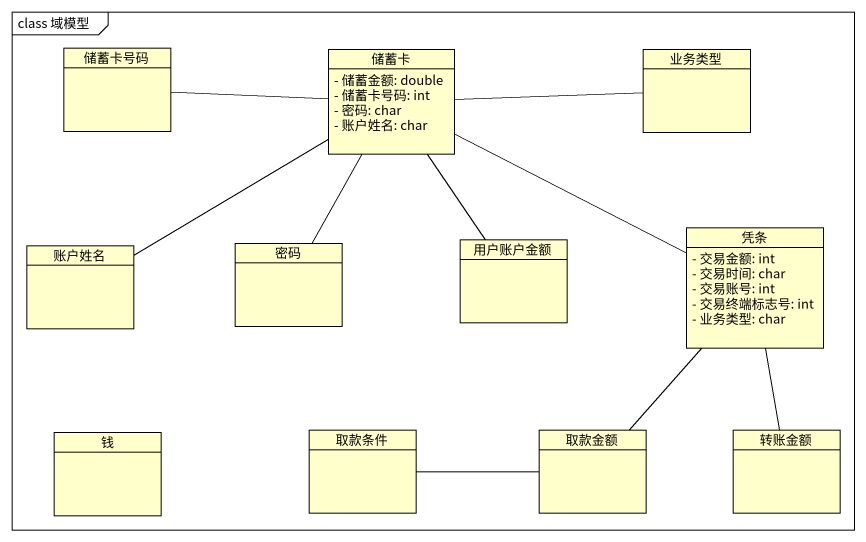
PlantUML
@startuml
mainframe class 域模型
hide circle
hide empty members
skinparam classAttributeIconSize 0
class 储蓄卡号码
class 储蓄卡 {
  - 储蓄金额: double
  - 储蓄卡号码: int
  - 密码: char
  - 账户姓名: char
}
class 业务类型
class 账户姓名
class 密码
class 用户账户金额
class 凭条 {
  - 交易金额: int
  - 交易时间: char
  - 交易账号: int
  - 交易终端标志号: int
  - 业务类型: char
}
class 钱
class 取款条件
class 取款金额
class 转账金额
储蓄卡 -left- 储蓄卡号码
储蓄卡 -right- 业务类型
储蓄卡 -left- 账户姓名
储蓄卡 -- 用户账户金额
储蓄卡 -right- 凭条
密码 -up- 储蓄卡
凭条 -- 取款金额
凭条 -- 转账金额
取款金额 -left- 取款条件
@enduml
